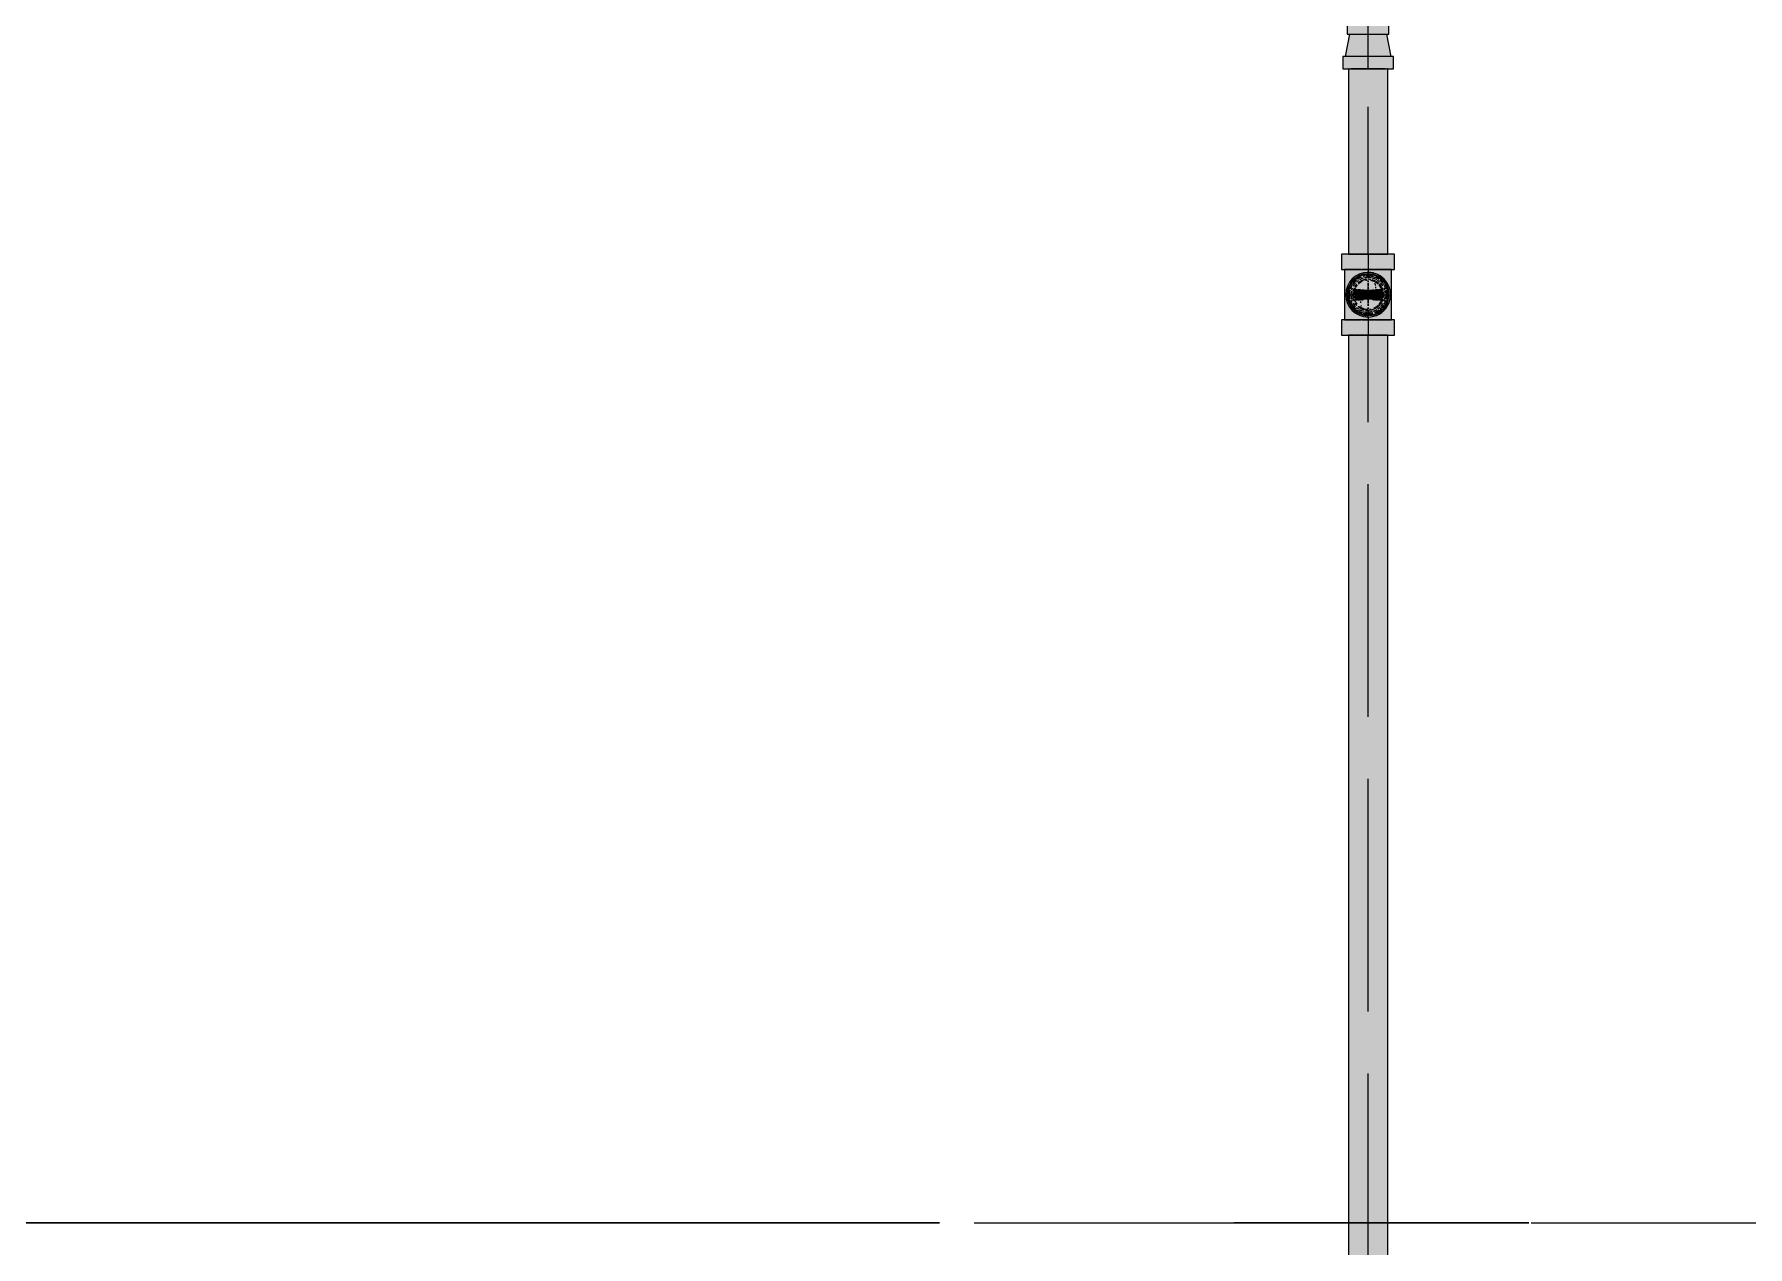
# Model space of a CAD drawing. Header units: millimetres. Extents: x -4000 to 187956, y -58990 to 162485.
# Drawn here: x 72813 to 74659, y 135424 to 136731 of the extents above; entities that cross this region are included whole.
import ezdxf

# ---------------------------------------------------------------- set-up
doc = ezdxf.new("R2010")
doc.units = ezdxf.units.MM
for name, pattern in [('Dash 1_16_', [317.5, 158.75, -158.75]), ('Grid Line', [2222.5, 1270, -317.5, 317.5, -317.5]), ('Grid Line 12_5mm', [2150, 1250, -300, 300, -300])]:
    doc.linetypes.add(name, pattern=pattern)
for name, color, linetype, lineweight in [('F-SPRN', 3, 'Continuous', 9), ('P-PIPE', 3, 'Continuous', 9), ('P-PIPE-CNTR', 3, 'Continuous', 9), ('S-GRID', 1, 'Continuous', 30)]:
    doc.layers.add(name, color=color, linetype=linetype, lineweight=lineweight)

# ---------------------------------------------------------------- blocks, each defined once
blk = doc.blocks.new('CMF2_NHAXUONG_A_rvt-1-FFS - TANG 1')
at = {"layer": 'S-GRID', "linetype": 'Grid Line 12_5mm', "lineweight": 9}
blk.add_line((-824.3, 135450), (183641.1, 135450), dxfattribs=at)
blk = doc.blocks.new('Sprinkler_Up - DN20-V113-FFS - TANG 1')
at = {"layer": 'F-SPRN', "transparency": 33554534}
for points in [[(22.2, 0), (18, 13.1), (6.9, 21.2), (-6.9, 21.2), (-18, 13.1), (-22.2, 0), (-3.9, 0.7), (-1.7, 2.9), (-1.2, 3.5), (-0.6, 4), (0.6, 4), (1.2, 3.5), (1.7, 2.9), (4.6, 0), (13.5, 0)], [(-6.9, -21.2), (6.9, -21.2), (18, -13.1), (22.2, 0), (3.9, -0.7), (1.7, -2.9), (1.2, -3.5), (0.6, -4), (-0.6, -4), (-1.2, -3.5), (-1.7, -2.9), (-4.6, 0), (-22.2, 0), (-18, -13.1), (-12.4, -17.1)], [(0, -16.7), (4.3, -16.1), (11.8, -11.8), (16.1, -4.3), (16.1, 4.3), (11.8, 11.8), (8.3, 14.4), (-0.2, 16.6), (-4.3, 16.1), (-11.8, 11.8), (-16.1, 4.3), (-16.1, -4.3), (-11.8, -11.8), (-8.3, -14.4), (-0.2, -16.6)], [(0, -15.6), (7.8, -13.5), (13.5, -7.8), (15.1, -4), (15.1, 4), (13.5, 7.8), (7.8, 13.5), (-0.2, 15.5), (-7.8, 13.5), (-11, 11), (-15.1, 4), (-15.1, -4), (-11, -11), (-7.8, -13.5), (-0.2, -15.5)], [(-10.9, -5.5), (-10.9, 5.4), (-14.5, 5.4), (-14.5, -5.5)], [(-7.7, -5.5), (-7.7, 5.4), (-10.9, 5.4), (-10.9, -5.5)], [(-7.7, -5.5), (0, -5.5), (-0.2, 5.4), (-7.7, 5.4)], [(0, 0), (5.7, 0), (2.9, 4.9), (-2.9, 4.9), (-5.7, 0), (-0.2, 0)], [(-2.9, -4.9), (2.9, -4.9), (5.7, 0), (-5.7, 0)], [(-4.6, 0), (4.6, 0), (-0.2, 4.4)], [(0, -4.6), (4.6, 0), (-4.6, 0), (-0.2, -4.4)], [(0, -2.6), (1.3, 0), (-1.8, 0), (-0.2, -2.2)], [(1.8, 0), (-0.2, 2.1), (-0.2, 0)], [(7.7, -5.5), (7.7, 5.4), (0, 5.4), (0, -5.5)], [(10.9, -5.5), (10.9, 5.4), (7.7, 5.4), (7.7, -5.5)], [(14.5, -5.5), (14.5, 5.4), (10.9, 5.4), (10.9, -5.5)]]:
    blk.add_hatch(color=1, dxfattribs=at).paths.add_polyline_path(points)
at = {"layer": 'F-SPRN', "color": 1}
for p, q in [((-11.5, 5.4), (-14.5, 5.4)), ((-14.5, 5.4), (-11.3, 5.4)), ((-14.5, 5.4), (-14.5, 3.7)), ((-14.5, 3.3), (-14.5, 0)), ((-11.5, 5.4), (-11.5, 4)), ((-10.9, 1.9), (-10.9, 3.6)), ((-10.8, 5.4), (-8, 5.4)), ((-8.1, 5.4), (-10.8, 5.4)), ((-8.1, 5.4), (-8.1, 2.8)), ((-8.1, 2.5), (-8.1, 0.7)), ((-7.7, 4.8), (-7.7, 2.7)), ((-7.7, 4.8), (-7.7, 2.7)), ((-7.7, 2.1), (-7.7, 0.5)), ((-7.7, 2.1), (-7.7, 0.5)), ((-6.7, 5.4), (-4.7, 5.4)), ((-5.8, 3.8), (-5.8, 2.2)), ((-2.1, 0), (-2.1, 0)), ((-2.1, 0), (-2.1, -0.1)), ((-0.2, 5.4), (0, 5.4)), ((0, 5.4), (-0.2, 5.4)), ((0, 2.1), (-0.1, 2.1)), ((2.1, 0), (2.1, 0.1)), ((2.1, 0), (2.1, 0)), ((4.7, 5.4), (6.5, 5.4)), ((7.7, 5.4), (10.8, 5.4)), ((7.7, 5.2), (7.7, 2.7)), ((7.7, 5.2), (7.7, 2.7)), ((7.7, 2.3), (7.7, 0.5)), ((7.7, 2.3), (7.7, 0.5)), ((10.8, 5.4), (8.1, 5.4)), ((8.1, 5.4), (8.1, 2.8)), ((8.1, 2.5), (8.1, 0.4)), ((10.9, 5.4), (14.5, 5.4)), ((10.9, 3.6), (10.9, 0.2)), ((14.5, 5.4), (11.5, 5.4)), ((11.5, 5.4), (11.5, 4)), ((11.5, 3), (11.5, 0.2)), ((14.5, 5.4), (14.5, -5.5)), ((-14.5, -1.3), (-14.5, -3.7)), ((-11.1, -5.5), (-14.5, -5.5)), ((-14.5, -5.5), (-11.5, -5.5)), ((-10.9, -2.6), (-10.9, -1.3)), ((-10.8, -5.5), (-8.1, -5.5)), ((-7.8, -5.5), (-10.8, -5.5)), ((-8.1, -4.2), (-8.1, -5.5)), ((-7.7, -2.7), (-7.7, -4)), ((-7.7, -2.7), (-7.7, -4)), ((-7, -5.5), (-5.8, -5.5)), ((-4.8, -5.5), (-7, -5.5)), ((-5.8, -2.3), (-5.8, -3.8)), ((-0.2, -5.5), (0, -5.5)), ((0, -5.5), (-0.2, -5.5)), ((0, -2.1), (0.1, -2.1)), ((7, -5.5), (4.8, -5.5)), ((5.8, -2.2), (5.8, -3.8)), ((5.8, -5.5), (7, -5.5)), ((7.7, -0.5), (7.7, -2.3)), ((7.7, -0.5), (7.7, -2.3)), ((7.7, -2.7), (7.7, -5.4)), ((7.7, -2.7), (7.7, -5.4)), ((10.8, -5.5), (7.7, -5.5)), ((8.1, -0.4), (8.1, -2.5)), ((8.1, -2.8), (8.1, -5.5)), ((8.1, -5.5), (10.8, -5.5)), ((10.9, -0.2), (10.9, -3.6)), ((14.5, -5.5), (10.9, -5.5)), ((11.5, -0.2), (11.5, -3)), ((11.5, -4), (11.5, -5.5)), ((11.5, -5.5), (14.5, -5.5))]:
    blk.add_line(p, q, dxfattribs=at)
at = {"layer": 'F-SPRN', "color": 1, "flags": 128}
for points in [[(-0.6, 2), (-0.7, 2), (-0.8, 1.9), (-0.9, 1.9), (-0.9, 1.9), (-1, 1.8), (-1.1, 1.8), (-1.2, 1.7), (-1.2, 1.7), (-1.3, 1.6), (-1.4, 1.6), (-1.4, 1.5), (-1.5, 1.5), (-1.5, 1.4), (-1.6, 1.3), (-1.6, 1.3), (-1.7, 1.2), (-1.7, 1.1), (-1.8, 1.1), (-1.8, 1), (-1.9, 0.9), (-1.9, 0.8), (-1.9, 0.8), (-2, 0.7), (-2, 0.6), (-2, 0.5), (-2, 0.5), (-2, 0.4), (-2.1, 0.3), (-2.1, 0.2), (-2.1, 0.1), (-2.1, 0)], [(-0.5, 2), (-0.6, 2), (-0.6, 2)], [(-0.1, 2.1), (-0.1, 2.1), (-0.2, 2.1), (-0.3, 2.1), (-0.4, 2), (-0.5, 2)], [(2.1, 0.1), (2.1, 0.2), (2.1, 0.2), (2.1, 0.3), (2, 0.4), (2, 0.5), (2, 0.6), (2, 0.7), (1.9, 0.7), (1.9, 0.8), (1.9, 0.9), (1.8, 1), (1.8, 1), (1.8, 1.1), (1.7, 1.2), (1.7, 1.2), (1.6, 1.3), (1.6, 1.4), (1.5, 1.4), (1.4, 1.5), (1.4, 1.5), (1.3, 1.6), (1.3, 1.7), (1.2, 1.7), (1.1, 1.7), (1.1, 1.8), (1, 1.8), (0.9, 1.9), (0.8, 1.9), (0.8, 1.9), (0.7, 2), (0.6, 2), (0.5, 2), (0.4, 2), (0.4, 2), (0.3, 2.1), (0.2, 2.1), (0.1, 2.1), (0, 2.1)], [(-2.1, -0.1), (-2.1, -0.2), (-2.1, -0.2), (-2.1, -0.3)], [(-2.1, -0.3), (-2, -0.4), (-2, -0.5), (-2, -0.6), (-2, -0.7), (-1.9, -0.7), (-1.9, -0.8), (-1.9, -0.9), (-1.8, -1), (-1.8, -1), (-1.8, -1.1), (-1.7, -1.2), (-1.7, -1.2), (-1.6, -1.3), (-1.6, -1.4), (-1.5, -1.4), (-1.4, -1.5), (-1.4, -1.5), (-1.3, -1.6), (-1.3, -1.7), (-1.2, -1.7), (-1.1, -1.7), (-1.1, -1.8), (-1, -1.8), (-0.9, -1.9), (-0.8, -1.9), (-0.8, -1.9), (-0.7, -2), (-0.6, -2), (-0.5, -2), (-0.4, -2), (-0.4, -2), (-0.3, -2.1), (-0.2, -2.1), (-0.1, -2.1), (0, -2.1)], [(0.1, -2.1), (0.1, -2.1), (0.2, -2.1), (0.3, -2.1), (0.4, -2), (0.5, -2), (0.6, -2), (0.6, -2), (0.7, -2), (0.8, -1.9), (0.9, -1.9), (0.9, -1.9), (1, -1.8), (1.1, -1.8), (1.2, -1.7), (1.2, -1.7), (1.3, -1.6), (1.4, -1.6), (1.4, -1.5), (1.5, -1.5), (1.5, -1.4), (1.6, -1.3), (1.6, -1.3), (1.7, -1.2), (1.7, -1.1), (1.8, -1.1), (1.8, -1), (1.9, -0.9), (1.9, -0.8), (1.9, -0.8), (2, -0.7), (2, -0.6), (2, -0.5), (2, -0.5), (2, -0.4), (2.1, -0.3), (2.1, -0.2), (2.1, -0.1), (2.1, 0)]]:
    blk.add_lwpolyline(points, dxfattribs=at)
at = {"layer": 'F-SPRN', "color": 1}
for radius, start, end in [(22.2, 360, 180), (21.9, 108.2621, 125.7507), (21.9, 99.348, 107.901), (21.9, 90.5852, 98.8503), (21.9, 72.5583, 89.4624), (21.9, 54.2493, 71.7379), (21.9, 165.6773, 179.2615), (21.9, 144.7698, 164.8151), (21.9, 126.6942, 143.2701), (16.7, 167.6802, 180), (16.7, 167.6802, 180), (16.7, 155.3879, 164.9693), (16.7, 155.3879, 164.9693), (15.6, 166.4265, 180), (15.6, 166.4265, 180), (15.6, 150.9409, 165), (15.6, 159.6139, 165), (16.7, 136.7213, 149.931), (16.7, 136.7213, 149.931), (15.6, 150.9409, 156.3845), (15.6, 138.4214, 150), (15.6, 138.4214, 150), (16.7, 121.4181, 130.5751), (16.7, 121.4181, 130.5751), (15.6, 120.5262, 133.2078), (15.6, 120.5262, 133.2078), (16.7, 106.5995, 120), (16.7, 106.5995, 120), (15.6, 114.4363, 119.9813), (15.6, 114.4363, 119.9813), (4.63, 155.7832, 180), (4.63, 155.7832, 180), (16.7, 96.4143, 105), (16.7, 96.4143, 105), (4.63, 109.0192, 138.2703), (4.63, 109.0192, 138.2703), (15.6, 95.5762, 100.6843), (15.6, 95.5762, 100.6843), (2.56, 109.0192, 168.8278), (2.56, 109.0192, 168.8278), (2.04, 109.0192, 180), (4.63, 17.9592, 94.2812), (4.63, 17.9592, 94.2812), (3.81, 57.0577, 95.1978), (2.56, 14.5599, 97.742), (2.56, 90, 97.742), (2.04, 10.4703, 99.6912), (16.7, 90, 90.7651), (16.7, 90, 90.7651), (15.6, 90, 90.8173), (15.6, 90, 90.8173), (16.7, 83.0684, 90), (16.7, 83.0684, 90), (2.56, 14.5599, 90), (15.6, 75.573, 80.5892), (15.6, 75.573, 80.5892), (3.81, 16.1605, 43.8358), (15.6, 67.5614, 74.5481), (15.6, 67.5614, 74.5481), (16.7, 60, 75), (16.7, 60, 75), (15.6, 60.0187, 65.5637), (15.6, 60.0187, 65.5637), (15.6, 46.7922, 60), (15.6, 46.7922, 60), (16.7, 49.4249, 58.5819), (16.7, 49.4249, 58.5819), (15.6, 30, 41.5786), (15.6, 30, 41.5786), (16.7, 30, 43.2787), (16.7, 30, 43.2787), (21.9, 36.7299, 53.3058), (15.6, 23.6155, 29.5646), (15.6, 15, 29.5646), (15.6, 15, 20.3861), (16.7, 15, 24.6121), (16.7, 15, 24.6121), (15.6, 360, 13.6618), (15.6, 0, 13.6618), (16.7, 360, 12.3198), (16.7, 0, 12.3198), (21.9, 15.1849, 35.2302), (21.9, 0.7385, 14.3227), (22.2, 180, 360), (21.9, 180.7385, 194.3227), (21.9, 195.1849, 215.2302), (21.9, 216.7299, 233.3058), (16.7, 180, 192.3198), (16.7, 180, 192.3198), (16.7, 195.0307, 204.6121), (16.7, 195.0307, 204.6121), (15.6, 181.9082, 193.6618), (15.6, 181.9082, 193.6618), (15.6, 197.3339, 209.5646), (15.6, 197.3339, 209.5646), (16.7, 210.069, 223.2787), (16.7, 210.069, 223.2787), (15.6, 212.5472, 221.5786), (15.6, 212.5472, 221.5786), (21.9, 234.2493, 251.7379), (16.7, 229.4249, 238.5819), (16.7, 229.4249, 238.5819), (15.6, 233.795, 240), (15.6, 233.795, 240), (16.7, 240, 255), (16.7, 240, 255), (15.6, 240.0187, 254.5481), (15.6, 240.0187, 254.5481), (4.63, 197.9592, 0), (4.63, 197.9592, 360), (15.6, 255, 267.64), (15.6, 255, 267.64), (3.81, 196.1605, 360), (2.56, 191.1677, 0), (2.56, 191.1677, 262.258), (2.04, 190.4703, 0), (16.7, 263.0684, 270), (16.7, 263.0684, 269.2349), (2.56, 262.258, 270), (15.6, 269.1827, 270), (15.6, 269.1827, 270), (16.7, 269.2349, 270), (2.56, 270, 360), (15.6, 275.5762, 280.6843), (15.6, 275.5762, 280.6843), (16.7, 276.4143, 285), (16.7, 276.4143, 285), (16.7, 286.5995, 300), (16.7, 286.5995, 300), (15.6, 294.4363, 299.9813), (15.6, 294.4363, 299.9813), (21.9, 288.2621, 305.7507), (15.6, 300, 313.2078), (15.6, 300, 313.2078), (16.7, 301.4181, 310.5751), (16.7, 301.4181, 310.5751), (15.6, 318.4214, 330), (15.6, 318.4214, 330), (16.7, 316.7213, 330), (16.7, 316.7213, 330), (21.9, 306.6942, 323.2701), (15.6, 330.4354, 345), (15.6, 330.4354, 336.3845), (15.6, 339.6139, 345), (15.6, 346.3382, 360), (15.6, 346.3382, 360), (16.7, 335.3879, 345), (16.7, 335.3879, 345), (16.7, 347.6802, 360), (16.7, 347.6802, 360), (21.9, 324.7698, 344.8151), (21.9, 345.6773, 359.2615), (21.9, 252.5583, 269.4148), (21.9, 270.145, 278.8503), (21.9, 279.348, 287.901)]:
    blk.add_arc((0, 0), radius, start, end, dxfattribs=at)
blk = doc.blocks.new('Steel_Transition_Threaded_HoaPhat - Standard-V116-FFS - TANG 1')
at = {"layer": 'P-PIPE', "lineweight": 13, "transparency": 33554534}
h = blk.add_hatch(color=1, dxfattribs=at)
h.paths.add_polyline_path([(74250, 136427.6), (74255.8, 136428.4), (74261.3, 136430.6), (74265.9, 136434.2), (74269.5, 136438.8), (74271.7, 136444.3), (74272.5, 136450.1), (74271.7, 136455.9), (74269.5, 136461.3), (74265.9, 136466), (74261.3, 136469.6), (74255.8, 136471.8), (74249.8, 136472.6), (74244.2, 136471.8), (74238.8, 136469.6), (74234.1, 136466), (74230.5, 136461.3), (74228.3, 136455.9), (74227.5, 136450.1), (74228.3, 136444.3), (74230.5, 136438.8), (74234.1, 136434.2), (74238.8, 136430.6), (74244.2, 136428.4), (74249.8, 136427.6)])
h.paths.add_polyline_path([(74250, 136430), (74244.8, 136430.7), (74240, 136432.7), (74235.8, 136435.9), (74232.6, 136440), (74230.6, 136444.9), (74229.9, 136450.1), (74230.6, 136455.3), (74232.6, 136460.1), (74235.8, 136464.3), (74240, 136467.5), (74244.8, 136469.5), (74250, 136470.2), (74255.2, 136469.5), (74260.1, 136467.5), (74264.2, 136464.3), (74267.4, 136460.1), (74269.4, 136455.3), (74270.1, 136450.1), (74269.4, 136444.9), (74267.4, 136440), (74264.2, 136435.9), (74260.1, 136432.7), (74255.2, 136430.7)])
for points in [[(74250, 136430), (74249.8, 136433.7), (74241.8, 136435.9), (74235.8, 136441.9), (74233.6, 136450.1), (74235.8, 136458.3), (74241.8, 136464.3), (74250, 136466.5), (74249.8, 136470.2), (74244.8, 136469.5), (74240, 136467.5), (74235.8, 136464.3), (74232.6, 136460.1), (74230.6, 136455.3), (74229.9, 136450.1), (74230.6, 136444.9), (74232.6, 136440), (74235.8, 136435.9), (74240, 136432.7), (74244.8, 136430.7), (74249.8, 136430)], [(74250, 136431.6), (74254.8, 136432.2), (74259.3, 136434.1), (74263.1, 136437), (74266, 136440.8), (74267.9, 136445.3), (74268.5, 136450.1), (74267.9, 136454.9), (74266, 136459.3), (74263.1, 136463.2), (74259.3, 136466.1), (74254.8, 136468), (74249.8, 136468.6), (74245.2, 136468), (74240.8, 136466.1), (74236.9, 136463.2), (74234, 136459.3), (74232.1, 136454.9), (74231.5, 136450.1), (74232.1, 136445.3), (74234, 136440.8), (74236.9, 136437), (74240.8, 136434.1), (74245.2, 136432.2), (74249.8, 136431.6)], [(74250, 136430), (74255.2, 136430.7), (74260.1, 136432.7), (74264.2, 136435.9), (74267.4, 136440), (74269.4, 136444.9), (74270.1, 136450.1), (74269.4, 136455.3), (74267.4, 136460.1), (74264.2, 136464.3), (74260.1, 136467.5), (74255.2, 136469.5), (74250, 136470.2), (74250, 136466.5), (74258.2, 136464.3), (74264.2, 136458.3), (74266.4, 136450.1), (74264.2, 136441.9), (74258.2, 136435.9), (74250, 136433.7)]]:
    blk.add_hatch(color=1, dxfattribs=at).paths.add_polyline_path(points)
at = {"layer": 'P-PIPE', "color": 20, "lineweight": 13}
for radius, start, end in [(22.5, 90, 270), (22.5, 150, 165), (22.5, 90.5668, 150), (20.1, 128.8856, 148.1553), (18.5, 136.4297, 150), (18.5, 136.4297, 150), (18.5, 123.4976, 133.2041), (18.5, 123.4976, 133.2041), (20.1, 109.6859, 125.0043), (16.4, 121.0738, 128.0319), (18.5, 106.819, 120), (18.5, 106.819, 120), (16.4, 115.1607, 120), (16.4, 107.4657, 111.9681), (20.1, 100.9975, 105), (18.5, 91.4353, 103.2046), (18.5, 91.4353, 103.2046), (16.4, 96.2132, 104.6042), (20.1, 90.6345, 98.5089), (22.5, 90, 90.5668), (20.1, 90, 90.6345), (18.5, 90, 90.6893), (18.5, 90, 90.6893), (16.4, 90, 90.7776), (22.5, 60, 90), (22.5, 270, 90), (22.5, 270, 60), (18.5, 78.0986, 90), (18.5, 78.0986, 90), (20.1, 75.0607, 87.9279), (18.5, 60, 75), (18.5, 60, 75), (16.4, 66.9681, 72.9388), (20.1, 60, 75), (16.4, 50.4733, 56.6389), (20.1, 54.9957, 60), (18.5, 46.7959, 56.5024), (18.5, 46.7959, 56.5024), (20.1, 31.8447, 51.1144), (16.4, 30, 38.0319), (18.5, 30, 43.5703), (18.5, 30, 43.5703), (22.5, 165, 180), (22.5, 180, 240), (20.1, 166.0499, 193.9501), (20.1, 150, 162.7449), (20.1, 197.2551, 210), (18.5, 166.5939, 193.4061), (18.5, 166.5939, 193.4061), (18.5, 157.6232, 165), (18.5, 157.6232, 165), (18.5, 195, 202.3768), (18.5, 195, 202.3768), (16.4, 168.5467, 178.9063), (16.4, 184.8393, 191.4533), (16.4, 158.0319, 163.506), (16.4, 143.5463, 150), (16.4, 210.6635, 216.4537), (16.4, 338.0319, 342.8691), (16.4, 353.5463, 8.0319), (18.5, 15, 22.3768), (18.5, 15, 22.3768), (18.5, 337.6232, 345), (18.5, 337.6232, 345), (20.1, 17.2551, 30), (20.1, 330, 342.7449), (18.5, 346.5939, 13.4061), (18.5, 0, 13.4061), (18.5, 346.5939, 0), (20.1, 0, 13.9501), (20.1, 346.0499, 0), (20.1, 211.8447, 225), (18.5, 210, 223.5703), (18.5, 210, 223.5703), (20.1, 225, 231.1144), (18.5, 226.7959, 236.5024), (18.5, 226.7959, 236.5024), (20.1, 234.9957, 240), (22.5, 240, 269.4332), (16.4, 230.4733, 236.6389), (20.1, 240, 255), (18.5, 240, 255), (18.5, 240, 255), (16.4, 240, 246.5955), (16.4, 250.3629, 255), (20.1, 255.0607, 267.9279), (18.5, 258.0986, 270), (18.5, 258.0986, 270), (16.4, 264.1652, 268.506), (16.4, 269.2224, 270), (20.1, 269.3655, 270), (22.5, 269.4332, 270), (20.1, 270.5246, 278.5089), (18.5, 271.4353, 283.2046), (18.5, 271.4353, 283.2046), (16.4, 276.2132, 283.9063), (20.1, 280.9975, 285), (16.4, 287.4657, 291.9681), (18.5, 286.819, 300), (18.5, 286.819, 300), (16.4, 293.4045, 300), (20.1, 289.6859, 305.0043), (18.5, 303.4976, 313.2041), (18.5, 303.4976, 313.2041), (20.1, 308.8856, 315), (18.5, 316.4297, 330), (18.5, 316.4297, 330), (20.1, 315, 328.1553)]:
    blk.add_arc((74250, 136450.1), radius, start, end, dxfattribs=at)

msp = doc.modelspace()

# ---------------------------------------------------------------- block references
at = {"lineweight": 5}
msp.add_blockref('CMF2_NHAXUONG_A_rvt-1-FFS - TANG 1', (0, 0), dxfattribs=at)

# ---------------------------------------------------------------- next in the draw order: hatches: boundary and pattern name
at = {"layer": 'P-PIPE', "transparency": 33554534}
for points in [[(74249.8, 136730.8), (74272.5, 136730.8), (74271.7, 136742.6), (74227.5, 136742.6), (74228.3, 136730.8), (74244.2, 136730.8)], [(74267.5, 136706.9), (74274.8, 136706.9), (74269.4, 136730.8), (74229.9, 136730.8), (74226.1, 136706.9), (74262.4, 136706.9)], [(74250, 136693.6), (74277.4, 136693.6), (74276.4, 136706.9), (74222.7, 136706.9), (74223.6, 136693.6), (74249.8, 136693.6)], [(74244.5, 136493.8), (74250, 136493.8), (74249.8, 136693.6), (74228.9, 136693.6), (74229.6, 136493.8), (74239.5, 136493.8)], [(74250, 136493.8), (74271.1, 136493.8), (74270.4, 136693.6), (74250, 136693.6), (74250, 136536.3)], [(74249.8, 136477.1), (74250, 136477.1), (74249.8, 136493.8), (74221.4, 136493.8), (74222.4, 136477.1), (74242.6, 136477.1)], [(74270.2, 136477.1), (74278.6, 136477.1), (74277.7, 136493.8), (74250, 136493.8), (74250, 136477.1), (74264.3, 136477.1)], [(74250, 136423.1), (74249.8, 136429), (74240.8, 136431.3), (74233.9, 136436.8), (74231.7, 136439.4), (74229.2, 136446.2), (74229.2, 136454), (74233.9, 136463.4), (74237.7, 136467), (74244.3, 136470.2), (74250, 136471.2), (74249.8, 136477.1), (74224.7, 136477.1), (74225.6, 136423.1), (74249.8, 136423.1)], [(74250, 136426), (74256.2, 136426.8), (74262.1, 136429.2), (74267.1, 136433), (74270.9, 136438), (74273.3, 136443.8), (74274.1, 136450.1), (74273.3, 136456.3), (74270.9, 136462.1), (74267.1, 136467.1), (74262.1, 136471), (74256.2, 136473.4), (74249.8, 136474.2), (74243.8, 136473.4), (74237.9, 136471), (74233, 136467.1), (74229.1, 136462.1), (74226.7, 136456.3), (74225.9, 136450.1), (74226.7, 136443.8), (74229.1, 136438), (74233, 136433), (74237.9, 136429.2), (74243.8, 136426.8), (74249.8, 136426)], [(74241.7, 136435.6), (74242.8, 136437.6), (74241.7, 136441.7), (74242.8, 136445.9), (74245.8, 136449), (74257.2, 136454.3), (74258.4, 136458.4), (74257.2, 136462.6), (74255.9, 136464.3), (74249.8, 136466.8), (74241.7, 136464.6), (74235.5, 136458.4), (74233.3, 136450.1), (74235.5, 136441.7), (74238.2, 136438.3)], [(74250, 136433.4), (74258.4, 136435.6), (74261.8, 136438.3), (74266.1, 136445.8), (74266.1, 136454.4), (74261.8, 136461.9), (74258.4, 136464.6), (74249.8, 136466.8), (74245.7, 136466.2), (74238.2, 136461.9), (74233.9, 136454.4), (74233.9, 136445.8), (74238.2, 136438.3), (74241.7, 136435.6), (74249.8, 136433.4)], [(74267.9, 136423.1), (74275.3, 136423.1), (74274.4, 136477.1), (74250, 136477.1), (74250, 136471.2), (74259.2, 136468.9), (74266.1, 136463.4), (74268.3, 136460.7), (74270.8, 136454), (74270.8, 136446.2), (74266.1, 136436.8), (74262.3, 136433.2), (74255.7, 136430), (74250, 136428.9), (74250, 136423.1), (74265.3, 136423.1)], [(74249.8, 136406.5), (74250, 136406.5), (74249.8, 136423.1), (74221.4, 136423.1), (74222.4, 136406.5), (74242.6, 136406.5)], [(74239.5, 134725.1), (74250, 134725.1), (74249.8, 136406.5), (74228.9, 136406.5), (74229.6, 134725.1), (74235.1, 134725.1)], [(74278.6, 136406.5), (74277.7, 136423.1), (74250, 136423.1), (74250, 136406.5), (74277.7, 136406.5)], [(74255.5, 134725.1), (74271.1, 134725.1), (74270.4, 136406.5), (74250, 136406.5), (74250, 134725.1)]]:
    msp.add_hatch(color=1, dxfattribs=at).paths.add_polyline_path(points)

# ---------------------------------------------------------------- next in the draw order: linework, layer by layer
at = {"layer": 'P-PIPE', "color": 20, "lineweight": 13}
for p, q in [((74227.5, 136742.6), (74227.5, 136730.8)), ((74272.5, 136730.8), (74272.5, 136742.6)), ((74229.9, 136730.8), (74225.2, 136706.9)), ((74227.5, 136730.8), (74272.5, 136730.8)), ((74227.5, 136730.8), (74229.8, 136730.8)), ((74230.6, 136730.8), (74244.2, 136730.8)), ((74244.8, 136730.8), (74255.2, 136730.8)), ((74255.8, 136730.8), (74269.4, 136730.8)), ((74274.8, 136706.9), (74270.1, 136730.8)), ((74270.2, 136730.8), (74272.5, 136730.8)), ((74222.7, 136706.9), (74222.7, 136693.6)), ((74225, 136706.9), (74222.7, 136706.9)), ((74277.4, 136706.9), (74222.7, 136706.9)), ((74242.9, 136706.9), (74226.3, 136706.9)), ((74256.4, 136706.9), (74243.6, 136706.9)), ((74273.7, 136706.9), (74257.1, 136706.9)), ((74277.4, 136706.9), (74275, 136706.9)), ((74277.4, 136693.6), (74277.4, 136706.9)), ((74222.7, 136693.6), (74277.4, 136693.6)), ((74222.7, 136693.6), (74228.7, 136693.6)), ((74228.9, 136693.6), (74228.9, 136493.8)), ((74229.6, 136693.6), (74228.9, 136693.6)), ((74268.3, 136693.6), (74231.7, 136693.6)), ((74231.7, 136693.6), (74268.4, 136693.6)), ((74271.1, 136693.6), (74270.4, 136693.6)), ((74271.1, 136493.8), (74271.1, 136693.6)), ((74271.3, 136693.6), (74273.7, 136693.6)), ((74273.7, 136693.6), (74277.4, 136693.6)), ((74221.4, 136493.8), (74221.4, 136477.1)), ((74228.8, 136493.8), (74221.4, 136493.8)), ((74250, 136493.8), (74221.4, 136493.8)), ((74228.9, 136493.8), (74229.6, 136493.8)), ((74229.7, 136493.8), (74235.1, 136493.8)), ((74235, 136493.8), (74229.8, 136493.8)), ((74235.6, 136493.8), (74264.4, 136493.8)), ((74250, 136493.8), (74235.7, 136493.8)), ((74264.3, 136493.8), (74250, 136493.8)), ((74278.6, 136493.8), (74250, 136493.8)), ((74264.9, 136493.8), (74270.3, 136493.8)), ((74270.2, 136493.8), (74265, 136493.8)), ((74270.4, 136493.8), (74271.1, 136493.8)), ((74278.6, 136493.8), (74271.2, 136493.8)), ((74278.6, 136477.1), (74278.6, 136493.8)), ((74221.4, 136477.1), (74222.4, 136477.1)), ((74221.4, 136477.1), (74250, 136477.1)), ((74222.4, 136477.1), (74224.6, 136477.1)), ((74224.7, 136477.1), (74224.7, 136423.1)), ((74225.6, 136477.1), (74224.7, 136477.1)), ((74225.6, 136477.1), (74224.7, 136477.1)), ((74225.5, 136477.1), (74234.7, 136477.1)), ((74234.6, 136477.1), (74225.6, 136477.1)), ((74228.1, 136477.1), (74225.6, 136477.1)), ((74232.1, 136477.1), (74228.1, 136477.1)), ((74242.6, 136477.1), (74232.1, 136477.1)), ((74241.9, 136477.1), (74235.6, 136477.1)), ((74235.7, 136477.1), (74241.9, 136477.1)), ((74243.4, 136477.1), (74250, 136477.1)), ((74250, 136477.1), (74243.5, 136477.1)), ((74250, 136477.1), (74243.5, 136477.1)), ((74250, 136477.1), (74256.6, 136477.1)), ((74250, 136477.1), (74278.6, 136477.1)), ((74256.5, 136477.1), (74250, 136477.1)), ((74256.5, 136477.1), (74250, 136477.1)), ((74275.3, 136477.1), (74257.4, 136477.1)), ((74258.1, 136477.1), (74264.3, 136477.1)), ((74264.4, 136477.1), (74258.1, 136477.1)), ((74265.3, 136477.1), (74274.5, 136477.1)), ((74275.3, 136477.1), (74265.4, 136477.1)), ((74275.3, 136423.1), (74275.3, 136477.1)), ((74275.4, 136477.1), (74278.6, 136477.1)), ((74221.4, 136423.1), (74221.4, 136406.5)), ((74224.6, 136423.1), (74221.4, 136423.1)), ((74250, 136423.1), (74221.4, 136423.1)), ((74221.4, 136406.5), (74222.4, 136406.5)), ((74221.4, 136406.5), (74250, 136406.5)), ((74222.4, 136406.5), (74228.8, 136406.5)), ((74224.7, 136423.1), (74234.6, 136423.1)), ((74224.7, 136423.1), (74225.6, 136423.1)), ((74234.7, 136423.1), (74225.5, 136423.1)), ((74225.6, 136423.1), (74228.1, 136423.1)), ((74228.1, 136423.1), (74237.4, 136423.1)), ((74228.9, 136406.5), (74228.9, 134725.1)), ((74229.6, 136406.5), (74228.9, 136406.5)), ((74235.1, 136406.5), (74229.7, 136406.5)), ((74229.8, 136406.5), (74235, 136406.5)), ((74235.6, 136423.1), (74241.9, 136423.1)), ((74264.4, 136406.5), (74235.6, 136406.5)), ((74241.9, 136423.1), (74235.7, 136423.1)), ((74235.7, 136406.5), (74250, 136406.5)), ((74237.4, 136423.1), (74242.6, 136423.1)), ((74250, 136423.1), (74243.4, 136423.1)), ((74243.5, 136423.1), (74250, 136423.1)), ((74243.5, 136423.1), (74250, 136423.1)), ((74256.6, 136423.1), (74250, 136423.1)), ((74278.6, 136423.1), (74250, 136423.1)), ((74250, 136423.1), (74256.5, 136423.1)), ((74250, 136423.1), (74256.5, 136423.1)), ((74250, 136406.5), (74264.3, 136406.5)), ((74250, 136406.5), (74278.6, 136406.5)), ((74257.4, 136423.1), (74274.4, 136423.1)), ((74264.3, 136423.1), (74258.1, 136423.1)), ((74258.1, 136423.1), (74264.4, 136423.1)), ((74270.3, 136406.5), (74264.9, 136406.5)), ((74265, 136406.5), (74270.2, 136406.5)), ((74274.5, 136423.1), (74265.3, 136423.1)), ((74265.4, 136423.1), (74274.4, 136423.1)), ((74271.1, 136406.5), (74270.4, 136406.5)), ((74271.1, 134725.1), (74271.1, 136406.5)), ((74271.2, 136406.5), (74278.6, 136406.5)), ((74274.4, 136423.1), (74275.3, 136423.1)), ((74274.4, 136423.1), (74275.3, 136423.1)), ((74278.6, 136423.1), (74275.4, 136423.1)), ((74278.6, 136406.5), (74278.6, 136423.1))]:
    msp.add_line(p, q, dxfattribs=at)
for radius, start, end in [(24.1, 90.5289, 180), (24.1, 90, 270), (21.1, 150, 154.6013), (21.1, 128.0211, 141.8404), (21.1, 113.0211, 125.8689), (21.1, 99.731, 105), (21.1, 90.603, 98.0211), (24.1, 90, 90.5289), (21.1, 90, 90.603), (24.1, 345, 90), (24.1, 270, 90), (21.1, 75, 90), (21.1, 54.4236, 65.5764), (21.1, 39.3488, 51.9789), (21.1, 26.4435, 30), (24.1, 180, 270), (21.1, 165.7378, 177.7452), (21.1, 182.0242, 192.7707), (21.1, 158.0211, 165), (21.1, 195, 203.0211), (21.1, 336.9789, 345), (21.1, 15, 21.9789), (21.1, 2.0242, 14.2622), (21.1, 345.7378, 351.9789), (24.1, 330, 345), (21.1, 353.0708, 357.9758), (21.1, 205.3987, 210), (21.1, 213.8363, 218.0211), (21.1, 218.1596, 233.0211), (21.1, 234.1311, 240), (21.1, 242.2293, 251.1321), (21.1, 255, 261.9292), (21.1, 261.9789, 267.7707), (21.1, 269.397, 270), (24.1, 270, 330), (21.1, 270, 276.9789), (21.1, 279.731, 285), (21.1, 291.9789, 305.8689), (21.1, 306.9789, 315), (21.1, 317.2293, 321.8404), (21.1, 321.9789, 326.1637), (21.1, 330, 334.6013)]:
    msp.add_arc((74250, 136450.1), radius, start, end, dxfattribs=at)
at = {"layer": 'P-PIPE', "color": 1}
for centre, radius, start, end in [((74250, 136458.4), 8.35, 69.0027, 79.2369), ((74250, 136458.4), 8.35, 20.1285, 29.0413), ((74250, 136458.4), 8.35, 8.0385, 17.9918), ((74250, 136450.1), 16.7, 46.0317, 57.203), ((74250, 136450.1), 16.7, 39.3092, 45.2846), ((74250, 136450.1), 16.7, 32.3031, 39.2955), ((74250, 136450.1), 16.7, 170.1108, 177.203), ((74250, 136450.1), 16.7, 182.797, 189.8892), ((74250, 136450.1), 16.7, 190.2154, 195.2487), ((74250, 136450.1), 16.7, 157.579, 164.2722), ((74250, 136441.7), 8.35, 172.0327, 181.5407), ((74250, 136441.7), 8.35, 131.0366, 150), ((74250, 136441.7), 8.35, 115.6806, 125.5287), ((74250, 136441.7), 8.35, 100.6842, 114.0387), ((74250, 136441.7), 8.35, 90, 91.8257), ((74250, 136458.4), 8.35, 270, 280.6842), ((74250, 136458.4), 8.35, 316.3183, 330), ((74250, 136458.4), 8.35, 352.2824, 1.6717), ((74250, 136450.1), 16.7, 23.314, 31.0974), ((74250, 136450.1), 16.7, 328.9026, 336.686), ((74250, 136450.1), 16.7, 16.9375, 22.421), ((74250, 136450.1), 16.7, 337.2636, 343.0625), ((74250, 136450.1), 16.7, 4.3093, 9.8892), ((74250, 136450.1), 16.7, 231.8726, 237.203), ((74250, 136441.7), 8.35, 199.9004, 209.0413), ((74250, 136441.7), 8.35, 226.6998, 237.8461), ((74250, 136441.7), 8.35, 249.0027, 259.2369), ((74250, 136450.1), 16.7, 264.6626, 273.5288), ((74250, 136441.7), 8.35, 268.1743, 270), ((74250, 136450.1), 16.7, 308.1274, 313.9683), ((74250, 136450.1), 16.7, 314.7154, 320.6908)]:
    msp.add_arc(centre, radius, start, end, dxfattribs=at)
at = {"layer": 'P-PIPE-CNTR', "color": 20, "lineweight": 13}
for p, q in [((74250, 136693.6), (74250, 136742.6)), ((74250, 136493.8), (74250, 136474.2)), ((74250, 136474.2), (74250, 136472.6)), ((74250, 136472.6), (74250, 136471.2)), ((74250, 136470.2), (74250, 136468.6)), ((74250, 136465.2), (74250, 136463.6)), ((74250, 136462.6), (74250, 136459.8)), ((74250, 136459.1), (74250, 136456.5)), ((74250, 136454.3), (74250, 136452.6)), ((74250, 136452.1), (74250, 136450.1)), ((74250, 136450.1), (74250, 136448)), ((74250, 136447.5), (74250, 136445.9)), ((74250, 136444.6), (74250, 136441.1)), ((74250, 136440.4), (74250, 136438.1)), ((74250, 136436.5), (74250, 136435)), ((74250, 136433.4), (74250, 136432.2)), ((74250, 136431.6), (74250, 136430)), ((74250, 136428.9), (74250, 136427.6)), ((74250, 136426), (74250, 136406.5))]:
    msp.add_line(p, q, dxfattribs=at)
at = {"layer": 'P-PIPE-CNTR', "color": 1, "linetype": 'Dash 1_16_'}
for p, q in [((74250, 136493.8), (74250, 136693.6)), ((74250, 136493.8), (74250, 136693.6)), ((74250, 136472.6), (74250, 136475.1)), ((74250, 136471.2), (74250, 136472.6)), ((74250, 136468.6), (74250, 136470.2)), ((74250, 136463.6), (74250, 136465.2)), ((74250, 136459.8), (74250, 136462.6)), ((74225, 136450.1), (74227.5, 136450.1)), ((74227.8, 136450.1), (74231.5, 136450.1)), ((74231.5, 136450.1), (74233.3, 136450.1)), ((74236.9, 136450.1), (74240.4, 136450.1)), ((74240.4, 136450.1), (74242.3, 136450.1)), ((74245.4, 136450.1), (74247.6, 136450.1)), ((74250, 136455.5), (74250, 136459.1)), ((74250, 136452.6), (74250, 136454.3)), ((74250, 136450.1), (74250, 136452.1)), ((74250, 136448), (74250, 136450.1)), ((74250, 136450.1), (74251.3, 136450.1)), ((74250, 136445.9), (74250, 136447.5)), ((74250, 136441.1), (74250, 136444.6)), ((74251.8, 136450.1), (74254.6, 136450.1)), ((74255.7, 136450.1), (74263.5, 136450.1)), ((74266.4, 136450.1), (74268.5, 136450.1)), ((74268.5, 136450.1), (74272.2, 136450.1)), ((74272.5, 136450.1), (74275, 136450.1)), ((74250, 136438.1), (74250, 136440.4)), ((74250, 136435), (74250, 136436.5)), ((74250, 136432.2), (74250, 136433.4)), ((74250, 136430), (74250, 136431.6)), ((74250, 136427.6), (74250, 136428.9)), ((74250, 136425.1), (74250, 136427.6)), ((74250, 134499.7), (74250, 136406.5)), ((74250, 134725.1), (74250, 136406.5))]:
    msp.add_line(p, q, dxfattribs=at)
at = {"layer": 'S-GRID', "linetype": 'Grid Line'}
msp.add_line((-824.3, 135450), (183641.1, 135450), dxfattribs=at)

# ---------------------------------------------------------------- next in the draw order: block references
at = {"layer": 'F-SPRN', "color": 1}
msp.add_blockref('Sprinkler_Up - DN20-V113-FFS - TANG 1', (74250, 136450.1), dxfattribs=at)
at = {"layer": 'P-PIPE', "color": 20, "lineweight": 13}
msp.add_blockref('Steel_Transition_Threaded_HoaPhat - Standard-V116-FFS - TANG 1', (0, 0), dxfattribs=at)

doc.saveas('drawing.dxf')
